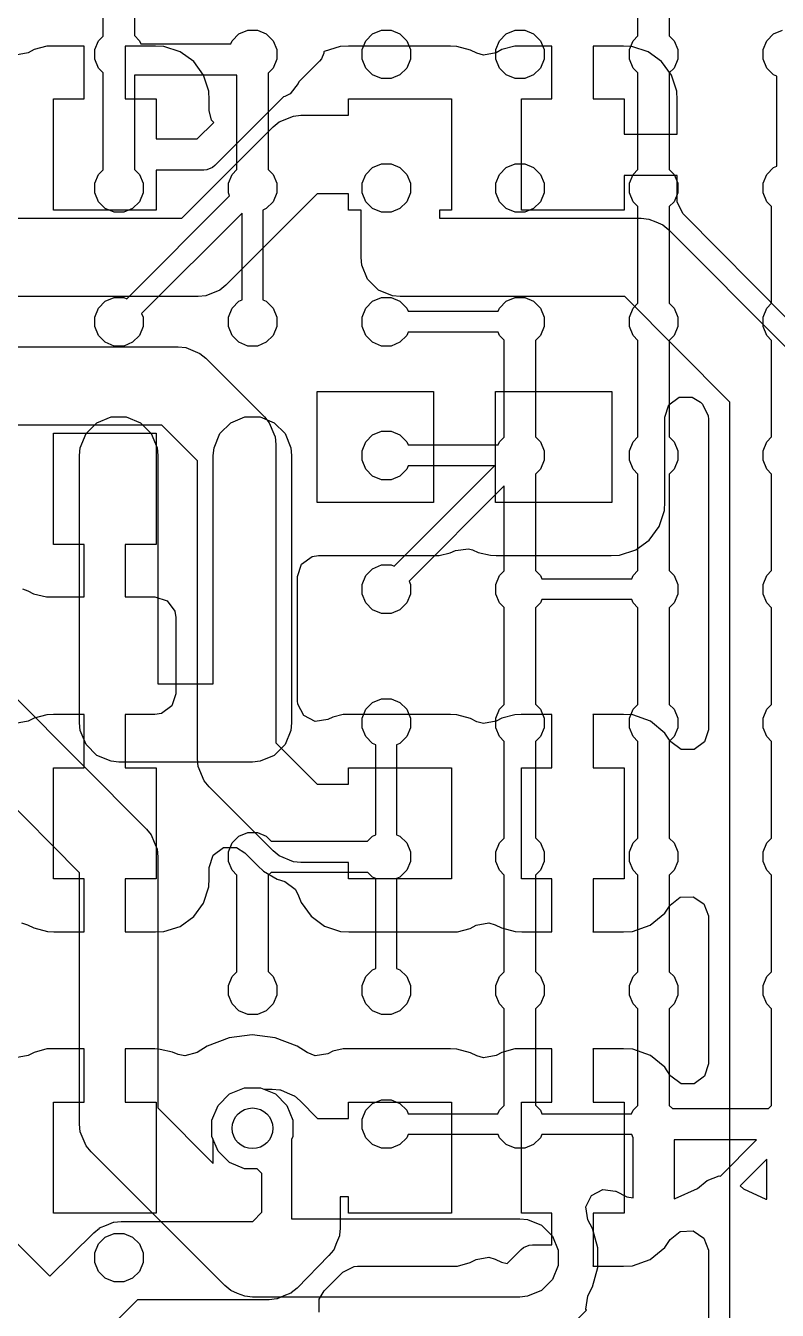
# Model space of a CAD drawing. Header units: inches. Extents: x 3.98 to 8.37, y -7.42 to -0.85.
# Drawn here: x 6.793 to 7.327, y -3.875 to -2.962 of the extents above; entities that cross this region are included whole.
import ezdxf

# ---------------------------------------------------------------- set-up
doc = ezdxf.new("R2010")
doc.units = ezdxf.units.IN
doc.header["$MEASUREMENT"] = 0
doc.layers.add('Bottom Layer', color=153, linetype='CONTINUOUS', true_color=0x4d7fc4)
doc.layers.add('Top Layer', color=13, linetype='CONTINUOUS', true_color=0xc83434)

msp = doc.modelspace()

# ---------------------------------------------------------------- linework, layer by layer
at = {"layer": 'Bottom Layer', "linetype": 'CONTINUOUS'}
for p, q in [((6.79459, -2.98139), (6.78557, -2.98306)), ((6.79875, -2.97913), (6.79459, -2.98139)), ((6.80792, -2.9767), (6.79875, -2.97913)), ((6.81251, -2.97661), (6.80792, -2.9767)), ((6.83428, -2.97661), (6.81251, -2.97661)), ((6.83428, -3.01416), (6.83428, -2.97661)), ((6.88515, -2.97661), (6.86351, -2.97661)), ((6.86351, -2.97661), (6.86351, -3.01416)), ((6.89109, -2.97684), (6.88515, -2.97661)), ((6.90265, -2.9806), (6.89109, -2.97684)), ((6.91224, -2.98757), (6.90265, -2.9806)), ((7.0046, -2.98154), (7.00294, -2.98556)), ((7.00468, -2.98071), (7.0046, -2.98154)), ((7.00494, -2.98052), (7.00468, -2.98071)), ((7.0164, -2.97679), (7.00494, -2.98052)), ((7.02233, -2.97661), (7.0164, -2.97679)), ((7.09474, -2.97661), (7.02233, -2.97661)), ((7.09929, -2.97688), (7.09474, -2.97661)), ((7.10898, -2.97945), (7.09929, -2.97688)), ((7.11349, -2.98167), (7.10898, -2.97945)), ((7.11809, -2.98306), (7.11349, -2.98167)), ((7.12712, -2.98139), (7.11809, -2.98306)), ((7.13128, -2.97913), (7.12712, -2.98139)), ((7.14044, -2.9767), (7.13128, -2.97913)), ((7.14503, -2.97661), (7.14044, -2.9767)), ((7.1668, -2.97661), (7.14503, -2.97661)), ((7.1668, -3.01416), (7.1668, -2.97661)), ((7.21767, -2.97661), (7.19604, -2.97661)), ((7.19604, -2.97661), (7.19604, -3.01416)), ((7.22361, -2.97684), (7.21767, -2.97661)), ((7.23517, -2.9806), (7.22361, -2.97684)), ((7.24477, -2.98757), (7.23517, -2.9806)), ((6.91922, -2.99716), (6.91224, -2.98757)), ((7.00155, -2.98725), (6.98687, -3.00193)), ((7.00294, -2.98556), (7.00155, -2.98725)), ((7.25174, -2.99716), (7.24477, -2.98757)), ((6.92297, -3.00873), (6.91922, -2.99716)), ((6.98641, -3.00323), (6.98083, -3.01052)), ((6.98687, -3.00193), (6.98641, -3.00323)), ((7.2555, -3.00873), (7.25174, -2.99716)), ((6.92321, -3.01467), (6.92297, -3.00873)), ((6.97697, -3.01243), (6.97609, -3.01271)), ((6.98083, -3.01052), (6.97697, -3.01243)), ((7.25573, -3.01467), (7.2555, -3.00873)), ((6.8125, -3.09309), (6.8125, -3.01416)), ((6.8125, -3.01416), (6.83428, -3.01416)), ((6.86351, -3.01416), (6.88558, -3.01416)), ((6.88558, -3.01416), (6.88558, -3.04248)), ((6.92321, -3.02242), (6.92321, -3.01467)), ((6.97609, -3.01271), (6.9273, -3.0615)), ((7.02232, -3.02578), (7.02232, -3.01416)), ((7.02232, -3.01416), (7.0954, -3.01416)), ((7.0954, -3.01416), (7.0954, -3.09309)), ((7.1451, -3.09309), (7.1451, -3.01416)), ((7.1451, -3.01416), (7.1668, -3.01416)), ((7.19604, -3.01416), (7.21818, -3.01416)), ((7.21818, -3.01416), (7.21818, -3.03922)), ((7.25573, -3.03922), (7.25573, -3.01467)), ((6.92482, -3.02916), (6.92321, -3.02242)), ((6.92647, -3.03081), (6.92482, -3.02916)), ((6.96879, -3.03393), (6.97301, -3.03047)), ((6.97301, -3.03047), (6.98305, -3.02631)), ((6.98305, -3.02631), (6.98848, -3.02578)), ((6.98848, -3.02578), (7.02232, -3.02578)), ((6.90379, -3.09893), (6.96879, -3.03393)), ((6.9148, -3.04248), (6.92647, -3.03081)), ((7.21818, -3.03922), (7.25573, -3.03922)), ((6.88558, -3.04248), (6.9148, -3.04248)), ((6.91942, -3.06477), (6.88558, -3.06477)), ((6.88558, -3.06477), (6.88558, -3.09309)), ((6.92159, -3.06455), (6.91942, -3.06477)), ((6.92561, -3.06289), (6.92159, -3.06455)), ((6.9273, -3.0615), (6.92561, -3.06289)), ((7.25573, -3.06846), (7.21818, -3.06846)), ((7.21818, -3.06846), (7.21818, -3.09309)), ((7.25573, -3.08527), (7.25573, -3.06846)), ((7.00002, -3.08147), (6.93502, -3.14647)), ((7.02232, -3.08147), (7.00002, -3.08147)), ((7.02232, -3.09309), (7.02232, -3.08147)), ((7.25591, -3.08759), (7.25573, -3.08527)), ((6.88558, -3.09309), (6.8125, -3.09309)), ((7.03116, -3.09309), (7.02232, -3.09309)), ((7.03116, -3.12678), (7.03116, -3.09309)), ((7.0954, -3.09309), (7.08685, -3.09309)), ((7.08685, -3.09309), (7.08685, -3.09893)), ((7.21818, -3.09309), (7.1451, -3.09309)), ((7.26008, -3.09577), (7.25591, -3.08759)), ((6.75418, -3.09893), (6.90379, -3.09893)), ((7.08685, -3.09893), (7.23017, -3.09893)), ((7.23017, -3.09893), (7.2356, -3.09947)), ((7.2356, -3.09947), (7.23563, -3.09948)), ((7.23563, -3.09948), (7.23565, -3.09948)), ((7.23565, -3.09948), (7.24064, -3.10156)), ((7.24064, -3.10156), (7.24564, -3.10363)), ((7.24564, -3.10363), (7.24566, -3.10365)), ((7.24566, -3.10365), (7.24568, -3.10366)), ((7.24568, -3.10366), (7.2499, -3.10713)), ((7.26079, -3.09648), (7.26008, -3.09577)), ((7.33457, -3.17099), (7.26079, -3.09648)), ((7.2499, -3.10713), (7.33272, -3.19029)), ((7.0317, -3.13221), (7.03116, -3.12678)), ((7.03586, -3.14225), (7.0317, -3.13221)), ((6.93502, -3.14647), (6.9308, -3.14993)), ((7.04354, -3.14993), (7.03586, -3.14225)), ((6.91533, -3.15462), (6.72634, -3.15462)), ((6.92076, -3.15409), (6.91533, -3.15462)), ((6.9308, -3.14993), (6.92076, -3.15409)), ((7.05358, -3.15409), (7.04354, -3.14993)), ((7.05901, -3.15462), (7.05358, -3.15409)), ((7.2186, -3.15462), (7.05901, -3.15462)), ((7.29331, -3.22963), (7.2186, -3.15462)), ((6.73788, -3.19029), (6.90122, -3.19029)), ((6.90122, -3.19029), (6.90665, -3.19082)), ((6.90665, -3.19082), (6.91669, -3.19498)), ((6.91669, -3.19498), (6.92091, -3.19844)), ((6.92091, -3.19844), (6.9625, -3.24003)), ((7.00007, -3.30101), (7.00007, -3.22208)), ((7.00007, -3.22208), (7.08272, -3.22208)), ((7.08272, -3.22208), (7.08272, -3.30101)), ((7.12665, -3.30101), (7.12665, -3.22208)), ((7.12665, -3.22208), (7.2093, -3.22208)), ((7.2093, -3.22208), (7.2093, -3.30101)), ((7.24696, -3.2402), (7.2498, -3.23147)), ((7.2498, -3.23147), (7.25722, -3.22608)), ((7.25722, -3.22608), (7.2664, -3.22608)), ((7.2664, -3.22608), (7.27231, -3.2297)), ((7.27231, -3.2297), (7.27377, -3.23116)), ((7.27377, -3.23116), (7.27794, -3.23934)), ((7.29331, -3.29121), (7.29331, -3.22963)), ((6.9625, -3.24003), (6.96596, -3.24425)), ((7.24696, -3.30057), (7.24696, -3.2402)), ((7.27794, -3.23934), (7.27812, -3.24166)), ((6.88969, -3.24598), (6.75418, -3.24598)), ((6.91496, -3.27125), (6.88969, -3.24598)), ((6.96596, -3.24425), (6.96923, -3.25214)), ((7.27812, -3.24166), (7.27812, -3.46237)), ((6.8125, -3.33068), (6.8125, -3.25175)), ((6.8125, -3.25175), (6.88558, -3.25175)), ((6.88558, -3.25175), (6.88558, -3.33068)), ((6.96923, -3.25214), (6.97012, -3.25428)), ((6.97012, -3.25428), (6.97065, -3.25971)), ((6.97065, -3.25971), (6.97065, -3.47167)), ((6.91496, -3.4832), (6.91496, -3.27125)), ((7.29331, -4.00406), (7.29331, -3.29121)), ((7.08272, -3.30101), (7.00007, -3.30101)), ((7.2093, -3.30101), (7.12665, -3.30101)), ((7.24673, -3.30651), (7.24696, -3.30057)), ((7.24297, -3.31807), (7.24673, -3.30651)), ((7.236, -3.32767), (7.24297, -3.31807)), ((6.83428, -3.33068), (6.8125, -3.33068)), ((6.83428, -3.36786), (6.83428, -3.33068)), ((6.88558, -3.33068), (6.86351, -3.33068)), ((6.86351, -3.33068), (6.86351, -3.36786)), ((7.2264, -3.33464), (7.236, -3.32767)), ((6.98889, -3.34475), (6.99632, -3.33936)), ((6.99632, -3.33936), (7.00091, -3.33863)), ((7.00091, -3.33863), (7.08264, -3.33863)), ((7.08264, -3.33863), (7.08663, -3.33857)), ((7.08663, -3.33857), (7.09461, -3.3367)), ((7.09461, -3.3367), (7.09833, -3.33494)), ((7.09833, -3.33494), (7.10744, -3.33377)), ((7.10744, -3.33377), (7.1104, -3.33466)), ((7.1104, -3.33466), (7.11449, -3.33636)), ((7.11449, -3.33636), (7.12313, -3.33838)), ((7.12313, -3.33838), (7.12708, -3.33863)), ((7.12708, -3.33863), (7.2089, -3.33863)), ((7.2089, -3.33863), (7.21484, -3.3384)), ((7.21484, -3.3384), (7.2264, -3.33464)), ((6.98606, -3.35348), (6.98889, -3.34475)), ((6.98606, -3.44191), (6.98606, -3.35348)), ((6.79059, -3.36234), (6.79432, -3.36367)), ((6.79432, -3.36367), (6.79844, -3.3658)), ((6.79844, -3.3658), (6.8075, -3.36792)), ((6.8075, -3.36792), (6.81218, -3.36786)), ((6.81218, -3.36786), (6.81235, -3.36786)), ((6.81235, -3.36786), (6.83428, -3.36786)), ((6.86351, -3.36786), (6.88471, -3.36786)), ((6.88471, -3.36786), (6.89343, -3.3707)), ((6.89343, -3.3707), (6.89883, -3.37812)), ((6.89883, -3.37812), (6.89956, -3.38271)), ((6.89956, -3.38271), (6.89956, -3.43679)), ((6.89956, -3.43679), (6.89672, -3.44552)), ((6.89672, -3.44552), (6.88929, -3.45092)), ((6.98624, -3.44423), (6.98606, -3.44191)), ((6.99041, -3.45241), (6.98624, -3.44423)), ((6.79459, -3.45642), (6.78557, -3.45809)), ((6.79875, -3.45416), (6.79459, -3.45642)), ((6.80792, -3.45174), (6.79875, -3.45416)), ((6.81251, -3.45164), (6.80792, -3.45174)), ((6.83433, -3.45164), (6.81251, -3.45164)), ((6.83428, -3.45214), (6.83433, -3.45164)), ((6.83428, -3.48941), (6.83428, -3.45214)), ((6.88471, -3.45164), (6.86346, -3.45164)), ((6.86346, -3.45164), (6.86351, -3.45214)), ((6.86351, -3.45214), (6.86351, -3.48941)), ((6.88929, -3.45092), (6.88471, -3.45164)), ((6.99859, -3.45658), (6.99041, -3.45241)), ((7.00765, -3.45514), (6.99859, -3.45658)), ((7.01102, -3.45343), (7.00765, -3.45514)), ((7.01836, -3.45165), (7.01102, -3.45343)), ((7.02214, -3.45164), (7.01836, -3.45165)), ((7.09474, -3.45164), (7.02214, -3.45164)), ((7.09929, -3.45191), (7.09474, -3.45164)), ((7.10898, -3.45449), (7.09929, -3.45191)), ((7.11349, -3.4567), (7.10898, -3.45449)), ((7.11809, -3.45809), (7.11349, -3.4567)), ((7.12712, -3.45642), (7.11809, -3.45809)), ((7.13128, -3.45416), (7.12712, -3.45642)), ((7.14044, -3.45174), (7.13128, -3.45416)), ((7.14503, -3.45164), (7.14044, -3.45174)), ((7.16685, -3.45164), (7.14503, -3.45164)), ((7.1668, -3.45214), (7.16685, -3.45164)), ((7.1668, -3.48941), (7.1668, -3.45214)), ((7.21769, -3.45164), (7.19599, -3.45164)), ((7.19599, -3.45164), (7.19604, -3.45214)), ((7.19604, -3.45214), (7.19604, -3.48941)), ((7.22426, -3.45188), (7.21769, -3.45164)), ((7.23682, -3.45632), (7.22426, -3.45188)), ((7.2471, -3.46477), (7.23682, -3.45632)), ((7.25084, -3.47049), (7.2471, -3.46477)), ((7.27812, -3.46237), (7.27529, -3.4711)), ((6.97065, -3.47167), (7.00002, -3.50103)), ((7.25126, -3.4711), (7.25084, -3.47049)), ((7.25868, -3.4765), (7.25126, -3.4711)), ((7.26786, -3.4765), (7.25868, -3.4765)), ((7.27529, -3.4711), (7.26786, -3.4765)), ((6.9155, -3.48863), (6.91496, -3.4832)), ((6.8125, -3.56834), (6.8125, -3.48941)), ((6.8125, -3.48941), (6.83428, -3.48941)), ((6.86351, -3.48941), (6.88558, -3.48941)), ((6.88558, -3.48941), (6.88558, -3.56834)), ((6.91965, -3.49867), (6.9155, -3.48863)), ((7.02232, -3.50103), (7.02232, -3.48941)), ((7.02232, -3.48941), (7.0954, -3.48941)), ((7.0954, -3.48941), (7.0954, -3.56834)), ((7.1451, -3.56834), (7.1451, -3.48941)), ((7.1451, -3.48941), (7.1668, -3.48941)), ((7.19604, -3.48941), (7.21818, -3.48941)), ((7.21818, -3.48941), (7.21818, -3.56834)), ((6.92312, -3.50289), (6.91965, -3.49867)), ((6.96879, -3.54857), (6.92312, -3.50289)), ((7.00002, -3.50103), (7.02232, -3.50103)), ((6.92604, -3.55157), (6.93347, -3.54618)), ((6.93347, -3.54618), (6.94264, -3.54618)), ((6.94264, -3.54618), (6.94856, -3.5498)), ((6.94856, -3.5498), (6.95791, -3.55915)), ((6.97301, -3.55203), (6.96879, -3.54857)), ((6.92321, -3.5603), (6.92604, -3.55157)), ((6.95791, -3.55915), (6.96184, -3.56286)), ((6.98305, -3.55619), (6.97301, -3.55203)), ((6.98848, -3.55672), (6.98305, -3.55619)), ((7.02232, -3.55672), (6.98848, -3.55672)), ((7.02232, -3.56834), (7.02232, -3.55672)), ((6.83428, -3.56834), (6.8125, -3.56834)), ((6.83428, -3.60561), (6.83428, -3.56834)), ((6.88558, -3.56834), (6.86351, -3.56834)), ((6.86351, -3.56834), (6.86351, -3.60561)), ((6.92297, -3.57399), (6.92321, -3.56805)), ((6.92321, -3.56805), (6.92321, -3.5603)), ((6.96184, -3.56286), (6.97153, -3.56856)), ((6.97153, -3.56856), (6.9769, -3.57027)), ((7.0954, -3.56834), (7.02232, -3.56834)), ((7.1668, -3.56834), (7.1451, -3.56834)), ((7.1668, -3.60561), (7.1668, -3.56834)), ((7.21818, -3.56834), (7.19604, -3.56834)), ((7.19604, -3.56834), (7.19604, -3.60561)), ((6.91922, -3.58555), (6.92297, -3.57399)), ((6.9769, -3.57027), (6.98436, -3.57561)), ((6.98436, -3.57561), (6.98633, -3.57925)), ((6.91224, -3.59515), (6.91922, -3.58555)), ((6.98633, -3.57925), (6.98849, -3.58508)), ((6.98849, -3.58508), (6.99562, -3.59492)), ((7.24712, -3.59288), (7.25089, -3.58718)), ((7.25089, -3.58718), (7.25808, -3.58147)), ((7.25808, -3.58147), (7.26725, -3.58107)), ((7.26725, -3.58107), (7.2749, -3.58614)), ((7.2749, -3.58614), (7.27811, -3.59474)), ((6.90265, -3.60212), (6.91224, -3.59515)), ((6.99562, -3.59492), (7.00518, -3.60195)), ((7.23676, -3.60133), (7.24712, -3.59288)), ((7.27811, -3.59474), (7.27812, -3.59538)), ((7.27812, -3.59538), (7.27812, -3.69989)), ((6.78994, -3.59973), (6.79405, -3.60105)), ((6.79405, -3.60105), (6.79856, -3.60327)), ((6.79856, -3.60327), (6.80825, -3.60584)), ((6.80825, -3.60584), (6.8128, -3.60611)), ((6.83433, -3.60611), (6.83428, -3.60561)), ((6.86351, -3.60561), (6.86346, -3.60611)), ((6.88515, -3.60611), (6.89109, -3.60588)), ((6.89109, -3.60588), (6.90265, -3.60212)), ((7.00518, -3.60195), (7.01665, -3.60582)), ((7.01665, -3.60582), (7.02247, -3.60611)), ((7.09962, -3.60602), (7.10878, -3.60359)), ((7.10878, -3.60359), (7.11295, -3.60133)), ((7.11295, -3.60133), (7.12197, -3.59966)), ((7.12197, -3.59966), (7.12657, -3.60105)), ((7.12657, -3.60105), (7.13109, -3.60327)), ((7.13109, -3.60327), (7.14077, -3.60584)), ((7.14077, -3.60584), (7.14532, -3.60611)), ((7.16685, -3.60611), (7.1668, -3.60561)), ((7.19604, -3.60561), (7.19599, -3.60611)), ((7.21764, -3.60611), (7.22417, -3.60583)), ((7.22417, -3.60583), (7.23676, -3.60133)), ((6.8128, -3.60611), (6.83433, -3.60611)), ((6.86346, -3.60611), (6.88515, -3.60611)), ((7.02247, -3.60611), (7.09503, -3.60611)), ((7.09503, -3.60611), (7.09962, -3.60602)), ((7.14532, -3.60611), (7.16685, -3.60611)), ((7.19599, -3.60611), (7.21764, -3.60611)), ((6.92184, -3.68721), (6.91477, -3.69185)), ((6.93742, -3.68126), (6.92184, -3.68721)), ((6.95377, -3.67926), (6.93742, -3.68126)), ((6.97012, -3.68126), (6.95377, -3.67926)), ((6.9857, -3.68721), (6.97012, -3.68126)), ((6.99277, -3.69185), (6.9857, -3.68721)), ((6.79459, -3.69394), (6.78557, -3.69561)), ((6.79875, -3.69168), (6.79459, -3.69394)), ((6.80792, -3.68926), (6.79875, -3.69168)), ((6.81251, -3.68916), (6.80792, -3.68926)), ((6.83433, -3.68916), (6.81251, -3.68916)), ((6.83428, -3.68966), (6.83433, -3.68916)), ((6.83428, -3.727), (6.83428, -3.68966)), ((6.88467, -3.68916), (6.86346, -3.68916)), ((6.86346, -3.68916), (6.86351, -3.68966)), ((6.86351, -3.68966), (6.86351, -3.727)), ((6.88837, -3.68954), (6.88467, -3.68916)), ((6.89707, -3.69164), (6.88837, -3.68954)), ((6.90123, -3.69326), (6.89707, -3.69164)), ((6.90592, -3.69426), (6.90123, -3.69326)), ((6.91477, -3.69185), (6.90592, -3.69426)), ((6.99859, -3.69409), (6.99277, -3.69185)), ((7.00765, -3.69266), (6.99859, -3.69409)), ((7.01102, -3.69094), (7.00765, -3.69266)), ((7.01836, -3.68917), (7.01102, -3.69094)), ((7.02214, -3.68916), (7.01836, -3.68917)), ((7.09474, -3.68916), (7.02214, -3.68916)), ((7.09929, -3.68943), (7.09474, -3.68916)), ((7.10898, -3.69201), (7.09929, -3.68943)), ((7.11349, -3.69422), (7.10898, -3.69201)), ((7.11809, -3.69561), (7.11349, -3.69422)), ((7.12712, -3.69394), (7.11809, -3.69561)), ((7.13128, -3.69168), (7.12712, -3.69394)), ((7.14044, -3.68926), (7.13128, -3.69168)), ((7.14503, -3.68916), (7.14044, -3.68926)), ((7.16685, -3.68916), (7.14503, -3.68916)), ((7.1668, -3.68966), (7.16685, -3.68916)), ((7.1668, -3.727), (7.1668, -3.68966)), ((7.21769, -3.68916), (7.19599, -3.68916)), ((7.19599, -3.68916), (7.19604, -3.68966)), ((7.19604, -3.68966), (7.19604, -3.727)), ((7.22426, -3.6894), (7.21769, -3.68916)), ((7.23682, -3.69384), (7.22426, -3.6894)), ((7.2471, -3.70229), (7.23682, -3.69384)), ((7.25084, -3.70801), (7.2471, -3.70229)), ((7.27812, -3.69989), (7.27529, -3.70862)), ((7.25126, -3.70862), (7.25084, -3.70801)), ((7.25868, -3.71401), (7.25126, -3.70862)), ((7.26786, -3.71401), (7.25868, -3.71401)), ((7.27529, -3.70862), (7.26786, -3.71401)), ((6.92959, -3.72934), (6.93769, -3.72124)), ((6.93769, -3.72124), (6.94826, -3.71686)), ((6.94826, -3.71686), (6.95971, -3.71686)), ((6.95971, -3.71686), (6.96197, -3.7178)), ((6.96197, -3.7178), (6.96809, -3.7178)), ((6.96809, -3.7178), (6.97353, -3.71833)), ((6.97353, -3.71833), (6.97366, -3.71839)), ((6.97366, -3.71839), (6.97382, -3.71839)), ((6.97382, -3.71839), (6.97868, -3.72047)), ((6.97868, -3.72047), (6.98356, -3.72249)), ((6.98356, -3.72249), (6.98367, -3.72259)), ((6.98367, -3.72259), (6.98381, -3.72265)), ((6.98381, -3.72265), (6.98799, -3.72616)), ((6.8125, -3.80593), (6.8125, -3.727)), ((6.8125, -3.727), (6.83428, -3.727)), ((6.86351, -3.727), (6.88558, -3.727)), ((6.88558, -3.727), (6.88558, -3.80593)), ((6.92521, -3.73992), (6.92959, -3.72934)), ((6.98799, -3.72616), (7.00019, -3.73862)), ((7.02232, -3.73862), (7.02232, -3.727)), ((7.02232, -3.727), (7.0954, -3.727)), ((7.0954, -3.727), (7.0954, -3.80593)), ((7.1451, -3.80593), (7.1451, -3.727)), ((7.1451, -3.727), (7.1668, -3.727)), ((7.19604, -3.727), (7.21818, -3.727)), ((7.21818, -3.727), (7.21818, -3.80593)), ((6.92521, -3.75136), (6.92521, -3.73992)), ((7.00019, -3.73862), (7.02232, -3.73862)), ((6.92959, -3.76194), (6.92521, -3.75136)), ((6.93769, -3.77004), (6.92959, -3.76194)), ((6.94826, -3.77442), (6.93769, -3.77004)), ((6.9573, -3.77442), (6.94826, -3.77442)), ((6.96064, -3.77783), (6.9573, -3.77442)), ((6.96064, -3.8052), (6.96064, -3.77783)), ((7.02232, -3.79431), (7.01633, -3.79431)), ((7.01633, -3.79431), (7.01633, -3.8166)), ((7.02232, -3.80593), (7.02232, -3.79431)), ((6.88558, -3.80593), (6.8125, -3.80593)), ((6.95416, -3.81178), (6.96064, -3.8052)), ((7.0954, -3.80593), (7.02232, -3.80593)), ((7.1668, -3.80593), (7.1451, -3.80593)), ((7.1668, -3.82848), (7.1668, -3.80593)), ((7.21818, -3.80593), (7.19604, -3.80593)), ((7.19604, -3.80593), (7.19604, -3.84313)), ((6.84537, -3.81641), (6.85033, -3.81437)), ((6.85033, -3.81437), (6.8553, -3.81231)), ((6.8553, -3.81231), (6.85538, -3.81231)), ((6.85538, -3.81231), (6.85542, -3.81229)), ((6.85542, -3.81229), (6.85553, -3.81229)), ((6.85553, -3.81229), (6.86073, -3.81178)), ((6.86073, -3.81178), (6.95416, -3.81178)), ((6.77913, -3.81993), (6.80995, -3.85076)), ((6.80995, -3.85076), (6.84113, -3.81985)), ((6.84113, -3.81985), (6.84519, -3.81655)), ((6.84519, -3.81655), (6.84527, -3.81647)), ((6.84527, -3.81647), (6.8453, -3.81646)), ((6.8453, -3.81646), (6.84537, -3.81641)), ((7.01579, -3.82204), (7.01376, -3.82695)), ((7.01581, -3.82188), (7.01579, -3.82204)), ((7.01583, -3.82182), (7.01581, -3.82188)), ((7.01633, -3.8166), (7.01583, -3.82162)), ((7.01583, -3.82162), (7.01583, -3.82182)), ((7.24712, -3.8304), (7.25089, -3.8247)), ((7.25089, -3.8247), (7.25808, -3.81899)), ((7.25808, -3.81899), (7.26725, -3.81859)), ((7.26725, -3.81859), (7.2749, -3.82366)), ((7.2749, -3.82366), (7.27811, -3.83226)), ((7.0115, -3.83221), (7.00833, -3.83613)), ((7.01163, -3.83207), (7.0115, -3.83221)), ((7.01166, -3.832), (7.01163, -3.83207)), ((7.01176, -3.83189), (7.01166, -3.832)), ((7.01376, -3.82695), (7.01176, -3.83189)), ((7.13497, -3.84182), (7.14504, -3.83174)), ((7.14504, -3.83174), (7.14673, -3.83036)), ((7.14673, -3.83036), (7.15074, -3.82869)), ((7.15074, -3.82869), (7.15292, -3.82848)), ((7.15292, -3.82848), (7.1668, -3.82848)), ((7.23676, -3.83885), (7.24712, -3.8304)), ((7.27811, -3.83226), (7.27812, -3.8329)), ((7.27812, -3.8329), (7.27812, -4.00363)), ((7.00833, -3.83613), (6.98567, -3.85915)), ((7.09962, -3.84353), (7.10878, -3.84111)), ((7.10878, -3.84111), (7.11295, -3.83885)), ((7.11295, -3.83885), (7.12197, -3.83718)), ((7.12197, -3.83718), (7.12657, -3.83857)), ((7.12657, -3.83857), (7.13109, -3.84078)), ((7.13109, -3.84078), (7.13497, -3.84182)), ((7.19604, -3.84313), (7.19599, -3.84363)), ((7.22417, -3.84335), (7.23676, -3.83885)), ((7.00502, -3.86113), (7.01818, -3.84798)), ((7.01818, -3.84798), (7.02636, -3.84381)), ((7.02636, -3.84381), (7.02868, -3.84363)), ((7.02868, -3.84363), (7.09503, -3.84363)), ((7.09503, -3.84363), (7.09962, -3.84353)), ((7.19599, -3.84363), (7.21764, -3.84363)), ((7.21764, -3.84363), (7.22417, -3.84335)), ((6.98567, -3.85915), (6.98148, -3.86265)), ((7.0014, -3.86705), (7.00502, -3.86113)), ((6.8722, -3.86747), (6.83771, -3.90165)), ((6.96583, -3.86747), (6.8722, -3.86747)), ((6.97126, -3.86693), (6.96583, -3.86747)), ((6.97136, -3.86689), (6.97126, -3.86693)), ((6.97148, -3.86689), (6.97136, -3.86689)), ((6.97638, -3.86481), (6.97148, -3.86689)), ((6.9813, -3.86278), (6.97638, -3.86481)), ((6.98138, -3.8627), (6.9813, -3.86278)), ((6.98148, -3.86265), (6.98138, -3.8627)), ((7.0014, -3.87622), (7.0014, -3.86705))]:
    msp.add_line(p, q, dxfattribs=at)
at = {"layer": 'Bottom Layer'}
msp.add_circle((6.95399, -3.74564), 0.01447, dxfattribs=at)
at = {"layer": 'Top Layer', "linetype": 'CONTINUOUS'}
for p, q in [((6.84776, -2.96948), (6.84776, -2.90054)), ((6.87005, -2.90084), (6.87005, -2.96918)), ((7.22794, -2.96933), (7.22794, -2.90069)), ((7.25023, -2.90069), (7.25023, -2.96933)), ((6.94432, -2.96793), (6.95064, -2.96531)), ((6.95064, -2.96531), (6.95748, -2.96531)), ((6.95748, -2.96531), (6.96381, -2.96793)), ((7.03932, -2.96793), (7.04565, -2.96531)), ((7.04565, -2.96531), (7.05249, -2.96531)), ((7.05249, -2.96531), (7.05881, -2.96793)), ((7.13433, -2.96793), (7.14065, -2.96531)), ((7.14065, -2.96531), (7.1475, -2.96531)), ((7.1475, -2.96531), (7.15382, -2.96793)), ((7.32435, -2.96793), (7.33067, -2.96531)), ((6.84185, -2.97909), (6.84447, -2.97277)), ((6.84447, -2.97277), (6.84776, -2.96948)), ((6.87005, -2.96918), (6.87364, -2.97277)), ((6.87364, -2.97277), (6.87454, -2.97495)), ((6.87454, -2.97495), (6.93857, -2.97495)), ((6.93857, -2.97495), (6.93948, -2.97277)), ((6.93948, -2.97277), (6.94432, -2.96793)), ((6.96381, -2.96793), (6.96864, -2.97277)), ((6.96864, -2.97277), (6.97126, -2.97909)), ((7.03187, -2.97909), (7.03448, -2.97277)), ((7.03448, -2.97277), (7.03932, -2.96793)), ((7.05881, -2.96793), (7.06365, -2.97277)), ((7.06365, -2.97277), (7.06627, -2.97909)), ((7.12687, -2.97909), (7.12949, -2.97277)), ((7.12949, -2.97277), (7.13433, -2.96793)), ((7.15382, -2.96793), (7.15866, -2.97277)), ((7.15866, -2.97277), (7.16128, -2.97909)), ((7.22188, -2.97909), (7.2245, -2.97277)), ((7.2245, -2.97277), (7.22794, -2.96933)), ((7.25023, -2.96933), (7.25367, -2.97277)), ((7.25367, -2.97277), (7.25629, -2.97909)), ((7.31689, -2.97909), (7.31951, -2.97277)), ((7.31951, -2.97277), (7.32435, -2.96793)), ((6.84185, -2.98593), (6.84185, -2.97909)), ((6.97126, -2.97909), (6.97126, -2.98593)), ((7.03187, -2.98593), (7.03187, -2.97909)), ((7.06627, -2.97909), (7.06627, -2.98593)), ((7.12687, -2.98593), (7.12687, -2.97909)), ((7.16128, -2.97909), (7.16128, -2.98593)), ((7.22188, -2.98593), (7.22188, -2.97909)), ((7.25629, -2.97909), (7.25629, -2.98593)), ((7.31689, -2.98593), (7.31689, -2.97909)), ((6.84447, -2.99226), (6.84185, -2.98593)), ((6.84776, -2.99555), (6.84447, -2.99226)), ((6.96864, -2.99226), (6.96513, -2.99577)), ((6.97126, -2.98593), (6.96864, -2.99226)), ((7.03448, -2.99226), (7.03187, -2.98593)), ((7.03932, -2.9971), (7.03448, -2.99226)), ((7.06365, -2.99226), (7.05881, -2.9971)), ((7.06627, -2.98593), (7.06365, -2.99226)), ((7.12949, -2.99226), (7.12687, -2.98593)), ((7.13433, -2.9971), (7.12949, -2.99226)), ((7.15866, -2.99226), (7.15382, -2.9971)), ((7.16128, -2.98593), (7.15866, -2.99226)), ((7.2245, -2.99226), (7.22188, -2.98593)), ((7.22794, -2.9957), (7.2245, -2.99226)), ((7.25367, -2.99226), (7.25023, -2.9957)), ((7.25629, -2.98593), (7.25367, -2.99226)), ((7.31951, -2.99226), (7.31689, -2.98593)), ((7.32435, -2.9971), (7.31951, -2.99226)), ((6.84776, -3.06448), (6.84776, -2.99555)), ((6.94284, -2.99724), (6.87005, -2.99724)), ((6.87005, -2.99724), (6.87005, -3.06419)), ((6.94284, -3.06441), (6.94284, -2.99724)), ((6.96513, -2.99577), (6.96513, -3.06426)), ((7.04565, -2.99972), (7.03932, -2.9971)), ((7.05249, -2.99972), (7.04565, -2.99972)), ((7.05881, -2.9971), (7.05249, -2.99972)), ((7.14065, -2.99972), (7.13433, -2.9971)), ((7.1475, -2.99972), (7.14065, -2.99972)), ((7.15382, -2.9971), (7.1475, -2.99972)), ((7.22794, -3.06434), (7.22794, -2.9957)), ((7.25023, -2.9957), (7.25023, -3.06434)), ((7.32667, -2.99806), (7.32435, -2.9971)), ((7.32667, -3.06197), (7.32667, -2.99806)), ((6.84447, -3.06778), (6.84776, -3.06448)), ((6.87005, -3.06419), (6.87364, -3.06778)), ((6.93948, -3.06778), (6.94284, -3.06441)), ((6.96513, -3.06426), (6.96864, -3.06778)), ((7.03448, -3.06778), (7.03932, -3.06294)), ((7.03932, -3.06294), (7.04565, -3.06032)), ((7.04565, -3.06032), (7.05249, -3.06032)), ((7.05249, -3.06032), (7.05881, -3.06294)), ((7.05881, -3.06294), (7.06365, -3.06778)), ((7.12949, -3.06778), (7.13433, -3.06294)), ((7.13433, -3.06294), (7.14065, -3.06032)), ((7.14065, -3.06032), (7.1475, -3.06032)), ((7.1475, -3.06032), (7.15382, -3.06294)), ((7.15382, -3.06294), (7.15866, -3.06778)), ((7.2245, -3.06778), (7.22794, -3.06434)), ((7.25023, -3.06434), (7.25367, -3.06778)), ((7.31951, -3.06778), (7.32435, -3.06294)), ((7.32435, -3.06294), (7.32667, -3.06197)), ((6.84185, -3.0741), (6.84447, -3.06778)), ((6.84185, -3.08094), (6.84185, -3.0741)), ((6.87364, -3.06778), (6.87626, -3.0741)), ((6.87626, -3.0741), (6.87626, -3.08094)), ((6.93686, -3.0741), (6.93948, -3.06778)), ((6.93686, -3.08094), (6.93686, -3.0741)), ((6.96864, -3.06778), (6.97126, -3.0741)), ((6.97126, -3.0741), (6.97126, -3.08094)), ((7.03187, -3.0741), (7.03448, -3.06778)), ((7.03187, -3.08094), (7.03187, -3.0741)), ((7.06365, -3.06778), (7.06627, -3.0741)), ((7.06627, -3.0741), (7.06627, -3.08094)), ((7.12687, -3.0741), (7.12949, -3.06778)), ((7.12687, -3.08094), (7.12687, -3.0741)), ((7.15866, -3.06778), (7.16128, -3.0741)), ((7.16128, -3.0741), (7.16128, -3.08094)), ((7.22188, -3.0741), (7.2245, -3.06778)), ((7.22188, -3.08094), (7.22188, -3.0741)), ((7.25367, -3.06778), (7.25629, -3.0741)), ((7.25629, -3.0741), (7.25629, -3.08094)), ((7.31689, -3.0741), (7.31951, -3.06778)), ((7.31689, -3.08094), (7.31689, -3.0741)), ((6.84447, -3.08726), (6.84185, -3.08094)), ((6.86465, -3.15622), (6.93776, -3.08311)), ((6.87626, -3.08094), (6.87364, -3.08726)), ((6.93776, -3.08311), (6.93686, -3.08094)), ((6.97126, -3.08094), (6.96864, -3.08726)), ((7.03448, -3.08726), (7.03187, -3.08094)), ((7.06627, -3.08094), (7.06365, -3.08726)), ((7.12949, -3.08726), (7.12687, -3.08094)), ((7.16128, -3.08094), (7.15866, -3.08726)), ((7.2245, -3.08726), (7.22188, -3.08094)), ((7.25629, -3.08094), (7.25367, -3.08726)), ((7.31951, -3.08726), (7.31689, -3.08094)), ((6.84931, -3.0921), (6.84447, -3.08726)), ((6.85563, -3.09472), (6.84931, -3.0921)), ((6.8688, -3.0921), (6.86248, -3.09472)), ((6.87364, -3.08726), (6.8688, -3.0921)), ((6.96381, -3.0921), (6.96141, -3.0931)), ((6.96141, -3.0931), (6.96141, -3.15695)), ((6.96864, -3.08726), (6.96381, -3.0921)), ((7.03932, -3.0921), (7.03448, -3.08726)), ((7.04565, -3.09472), (7.03932, -3.0921)), ((7.05881, -3.0921), (7.05249, -3.09472)), ((7.06365, -3.08726), (7.05881, -3.0921)), ((7.13433, -3.0921), (7.12949, -3.08726)), ((7.14065, -3.09472), (7.13433, -3.0921)), ((7.15382, -3.0921), (7.1475, -3.09472)), ((7.15866, -3.08726), (7.15382, -3.0921)), ((7.22794, -3.0907), (7.2245, -3.08726)), ((7.22794, -3.15934), (7.22794, -3.0907)), ((7.25367, -3.08726), (7.25023, -3.0907)), ((7.25023, -3.0907), (7.25023, -3.15934)), ((7.32294, -3.0907), (7.31951, -3.08726)), ((7.32294, -3.15934), (7.32294, -3.0907)), ((6.86248, -3.09472), (6.85563, -3.09472)), ((6.94657, -3.09528), (6.87523, -3.16662)), ((6.94657, -3.15701), (6.94657, -3.09528)), ((7.05249, -3.09472), (7.04565, -3.09472)), ((7.1475, -3.09472), (7.14065, -3.09472)), ((6.84447, -3.16278), (6.84931, -3.15794)), ((6.84931, -3.15794), (6.85563, -3.15532)), ((6.85563, -3.15532), (6.86248, -3.15532)), ((6.86248, -3.15532), (6.86465, -3.15622)), ((6.93948, -3.16278), (6.94432, -3.15794)), ((6.94432, -3.15794), (6.94657, -3.15701)), ((6.96141, -3.15695), (6.96381, -3.15794)), ((6.96381, -3.15794), (6.96864, -3.16278)), ((7.03448, -3.16278), (7.03932, -3.15794)), ((7.03932, -3.15794), (7.04565, -3.15532)), ((7.04565, -3.15532), (7.05249, -3.15532)), ((7.05249, -3.15532), (7.05881, -3.15794)), ((7.05881, -3.15794), (7.06365, -3.16278)), ((7.12949, -3.16278), (7.13433, -3.15794)), ((7.13433, -3.15794), (7.14065, -3.15532)), ((7.14065, -3.15532), (7.1475, -3.15532)), ((7.1475, -3.15532), (7.15382, -3.15794)), ((7.15382, -3.15794), (7.15866, -3.16278)), ((6.84185, -3.16911), (6.84447, -3.16278)), ((6.87523, -3.16662), (6.87626, -3.16911)), ((6.93686, -3.16911), (6.93948, -3.16278)), ((6.96864, -3.16278), (6.97126, -3.16911)), ((7.03187, -3.16911), (7.03448, -3.16278)), ((7.06365, -3.16278), (7.06459, -3.16504)), ((7.06459, -3.16504), (7.12856, -3.16504)), ((7.12856, -3.16504), (7.12949, -3.16278)), ((7.15866, -3.16278), (7.16128, -3.16911)), ((7.22188, -3.16911), (7.2245, -3.16278)), ((7.2245, -3.16278), (7.22794, -3.15934)), ((7.25023, -3.15934), (7.25367, -3.16278)), ((7.25367, -3.16278), (7.25629, -3.16911)), ((7.31689, -3.16911), (7.31951, -3.16278)), ((7.31951, -3.16278), (7.32294, -3.15934)), ((6.84185, -3.17595), (6.84185, -3.16911)), ((6.84447, -3.18227), (6.84185, -3.17595)), ((6.87626, -3.17595), (6.87364, -3.18227)), ((6.87626, -3.16911), (6.87626, -3.17595)), ((6.93686, -3.17595), (6.93686, -3.16911)), ((6.93948, -3.18227), (6.93686, -3.17595)), ((6.97126, -3.17595), (6.96864, -3.18227)), ((6.97126, -3.16911), (6.97126, -3.17595)), ((7.03187, -3.17595), (7.03187, -3.16911)), ((7.03448, -3.18227), (7.03187, -3.17595)), ((7.16128, -3.17595), (7.15866, -3.18227)), ((7.16128, -3.16911), (7.16128, -3.17595)), ((7.22188, -3.17595), (7.22188, -3.16911)), ((7.2245, -3.18227), (7.22188, -3.17595)), ((7.25629, -3.17595), (7.25367, -3.18227)), ((7.25629, -3.16911), (7.25629, -3.17595)), ((7.31689, -3.17595), (7.31689, -3.16911)), ((7.31951, -3.18227), (7.31689, -3.17595)), ((6.84931, -3.18711), (6.84447, -3.18227)), ((6.87364, -3.18227), (6.8688, -3.18711)), ((6.94432, -3.18711), (6.93948, -3.18227)), ((6.96864, -3.18227), (6.96381, -3.18711)), ((7.03932, -3.18711), (7.03448, -3.18227)), ((7.06365, -3.18227), (7.05881, -3.18711)), ((7.06465, -3.17987), (7.06365, -3.18227)), ((7.1285, -3.17987), (7.06465, -3.17987)), ((7.12949, -3.18227), (7.1285, -3.17987)), ((7.13286, -3.18564), (7.12949, -3.18227)), ((7.13286, -3.25442), (7.13286, -3.18564)), ((7.15866, -3.18227), (7.15515, -3.18578)), ((7.15515, -3.18578), (7.15515, -3.25428)), ((7.22794, -3.18571), (7.2245, -3.18227)), ((7.22794, -3.25435), (7.22794, -3.18571)), ((7.25367, -3.18227), (7.25023, -3.18571)), ((7.25023, -3.18571), (7.25023, -3.25435)), ((7.32294, -3.18571), (7.31951, -3.18227)), ((7.32294, -3.25435), (7.32294, -3.18571)), ((6.85563, -3.18973), (6.84931, -3.18711)), ((6.86248, -3.18973), (6.85563, -3.18973)), ((6.8688, -3.18711), (6.86248, -3.18973)), ((6.95064, -3.18973), (6.94432, -3.18711)), ((6.95748, -3.18973), (6.95064, -3.18973)), ((6.96381, -3.18711), (6.95748, -3.18973)), ((7.04565, -3.18973), (7.03932, -3.18711)), ((7.05249, -3.18973), (7.04565, -3.18973)), ((7.05881, -3.18711), (7.05249, -3.18973)), ((6.84344, -3.24431), (6.85348, -3.24015)), ((6.85348, -3.24015), (6.86434, -3.24015)), ((6.86434, -3.24015), (6.87438, -3.24431)), ((6.93852, -3.24431), (6.94856, -3.24015)), ((6.94856, -3.24015), (6.95942, -3.24015)), ((6.95942, -3.24015), (6.96946, -3.24431)), ((6.83576, -3.25199), (6.84344, -3.24431)), ((6.87438, -3.24431), (6.88206, -3.25199)), ((6.93084, -3.25199), (6.93852, -3.24431)), ((6.96946, -3.24431), (6.97714, -3.25199)), ((6.8316, -3.26203), (6.83576, -3.25199)), ((6.88206, -3.25199), (6.88622, -3.26203)), ((6.92668, -3.26203), (6.93084, -3.25199)), ((6.97714, -3.25199), (6.9813, -3.26203)), ((7.03187, -3.26411), (7.03448, -3.25779)), ((7.03448, -3.25779), (7.03932, -3.25295)), ((7.03932, -3.25295), (7.04565, -3.25033)), ((7.04565, -3.25033), (7.05249, -3.25033)), ((7.05249, -3.25033), (7.05881, -3.25295)), ((7.05881, -3.25295), (7.06365, -3.25779)), ((7.06365, -3.25779), (7.06459, -3.26004)), ((7.12856, -3.26004), (7.12949, -3.25779)), ((7.12949, -3.25779), (7.13286, -3.25442)), ((7.15515, -3.25428), (7.15866, -3.25779)), ((7.15866, -3.25779), (7.16128, -3.26411)), ((7.22188, -3.26411), (7.2245, -3.25779)), ((7.2245, -3.25779), (7.22794, -3.25435)), ((7.25023, -3.25435), (7.25367, -3.25779)), ((7.25367, -3.25779), (7.25629, -3.26411)), ((7.31689, -3.26411), (7.31951, -3.25779)), ((7.31951, -3.25779), (7.32294, -3.25435)), ((6.83106, -3.26746), (6.8316, -3.26203)), ((6.83106, -3.36254), (6.83106, -3.26746)), ((6.88622, -3.26203), (6.88675, -3.26746)), ((6.88675, -3.26746), (6.88675, -3.36254)), ((6.92614, -3.26746), (6.92668, -3.26203)), ((6.92614, -3.36254), (6.92614, -3.26746)), ((6.9813, -3.26203), (6.98183, -3.26746)), ((6.98183, -3.26746), (6.98183, -3.36254)), ((7.03187, -3.27096), (7.03187, -3.26411)), ((7.06459, -3.26004), (7.12856, -3.26004)), ((7.16128, -3.26411), (7.16128, -3.27096)), ((7.22188, -3.27096), (7.22188, -3.26411)), ((7.25629, -3.26411), (7.25629, -3.27096)), ((7.31689, -3.27096), (7.31689, -3.26411)), ((7.03448, -3.27728), (7.03187, -3.27096)), ((7.05476, -3.34628), (7.1261, -3.27488)), ((7.06465, -3.27488), (7.06365, -3.27728)), ((7.1261, -3.27488), (7.06465, -3.27488)), ((7.16128, -3.27096), (7.15866, -3.27728)), ((7.2245, -3.27728), (7.22188, -3.27096)), ((7.25629, -3.27096), (7.25367, -3.27728)), ((7.31951, -3.27728), (7.31689, -3.27096)), ((7.03932, -3.28212), (7.03448, -3.27728)), ((7.04565, -3.28474), (7.03932, -3.28212)), ((7.05249, -3.28474), (7.04565, -3.28474)), ((7.05881, -3.28212), (7.05249, -3.28474)), ((7.06365, -3.27728), (7.05881, -3.28212)), ((7.15866, -3.27728), (7.15515, -3.28079)), ((7.15515, -3.28079), (7.15515, -3.34929)), ((7.22794, -3.28072), (7.2245, -3.27728)), ((7.22794, -3.34936), (7.22794, -3.28072)), ((7.25367, -3.27728), (7.25023, -3.28072)), ((7.25023, -3.28072), (7.25023, -3.34936)), ((7.32294, -3.28072), (7.31951, -3.27728)), ((7.32294, -3.34936), (7.32294, -3.28072)), ((7.13286, -3.28911), (7.06528, -3.35674)), ((7.13286, -3.34943), (7.13286, -3.28911)), ((7.03448, -3.3528), (7.03932, -3.34796)), ((7.03932, -3.34796), (7.04565, -3.34534)), ((7.04565, -3.34534), (7.05249, -3.34534)), ((7.05249, -3.34534), (7.05476, -3.34628)), ((7.12949, -3.3528), (7.13286, -3.34943)), ((7.15515, -3.34929), (7.15866, -3.3528)), ((7.2245, -3.3528), (7.22794, -3.34936)), ((7.25023, -3.34936), (7.25367, -3.3528)), ((7.31951, -3.3528), (7.32294, -3.34936)), ((7.03187, -3.35912), (7.03448, -3.3528)), ((7.03187, -3.36596), (7.03187, -3.35912)), ((7.06528, -3.35674), (7.06627, -3.35912)), ((7.06627, -3.35912), (7.06627, -3.36596)), ((7.12687, -3.35912), (7.12949, -3.3528)), ((7.12687, -3.36596), (7.12687, -3.35912)), ((7.15866, -3.3528), (7.15962, -3.35512)), ((7.15962, -3.35512), (7.22354, -3.35512)), ((7.22354, -3.35512), (7.2245, -3.3528)), ((7.25367, -3.3528), (7.25629, -3.35912)), ((7.25629, -3.35912), (7.25629, -3.36596)), ((7.31689, -3.35912), (7.31951, -3.3528)), ((7.31689, -3.36596), (7.31689, -3.35912)), ((6.83106, -3.45755), (6.83106, -3.36254)), ((6.88675, -3.36254), (6.88675, -3.4297)), ((6.92614, -3.4297), (6.92614, -3.36254)), ((6.98183, -3.36254), (6.98183, -3.45755)), ((7.03448, -3.37229), (7.03187, -3.36596)), ((7.06627, -3.36596), (7.06365, -3.37229)), ((7.12949, -3.37229), (7.12687, -3.36596)), ((7.25629, -3.36596), (7.25367, -3.37229)), ((7.31951, -3.37229), (7.31689, -3.36596)), ((7.03932, -3.37713), (7.03448, -3.37229)), ((7.04565, -3.37974), (7.03932, -3.37713)), ((7.05881, -3.37713), (7.05249, -3.37974)), ((7.06365, -3.37229), (7.05881, -3.37713)), ((7.13286, -3.37565), (7.12949, -3.37229)), ((7.13286, -3.44444), (7.13286, -3.37565)), ((7.15866, -3.37229), (7.15515, -3.3758)), ((7.15515, -3.3758), (7.15515, -3.44429)), ((7.15962, -3.36996), (7.15866, -3.37229)), ((7.22354, -3.36996), (7.15962, -3.36996)), ((7.2245, -3.37229), (7.22354, -3.36996)), ((7.22794, -3.37572), (7.2245, -3.37229)), ((7.22794, -3.44437), (7.22794, -3.37572)), ((7.25367, -3.37229), (7.25023, -3.37572)), ((7.25023, -3.37572), (7.25023, -3.44437)), ((7.32294, -3.37572), (7.31951, -3.37229)), ((7.32294, -3.44437), (7.32294, -3.37572)), ((7.05249, -3.37974), (7.04565, -3.37974)), ((6.88675, -3.4297), (6.92614, -3.4297)), ((6.784, -3.43791), (6.87864, -3.53299)), ((7.03932, -3.44297), (7.04565, -3.44035)), ((7.04565, -3.44035), (7.05249, -3.44035)), ((7.05249, -3.44035), (7.05881, -3.44297)), ((7.03187, -3.45413), (7.03448, -3.4478)), ((7.03448, -3.4478), (7.03932, -3.44297)), ((7.05881, -3.44297), (7.06365, -3.4478)), ((7.06365, -3.4478), (7.06627, -3.45413)), ((7.12687, -3.45413), (7.12949, -3.4478)), ((7.12949, -3.4478), (7.13286, -3.44444)), ((7.15515, -3.44429), (7.15866, -3.4478)), ((7.15866, -3.4478), (7.16128, -3.45413)), ((7.22188, -3.45413), (7.2245, -3.4478)), ((7.2245, -3.4478), (7.22794, -3.44437)), ((7.25023, -3.44437), (7.25367, -3.4478)), ((7.25367, -3.4478), (7.25629, -3.45413)), ((7.31689, -3.45413), (7.31951, -3.4478)), ((7.31951, -3.4478), (7.32294, -3.44437)), ((6.8316, -3.46298), (6.83106, -3.45755)), ((6.98183, -3.45755), (6.9813, -3.46298)), ((7.03187, -3.46097), (7.03187, -3.45413)), ((7.06627, -3.45413), (7.06627, -3.46097)), ((7.12687, -3.46097), (7.12687, -3.45413)), ((7.16128, -3.45413), (7.16128, -3.46097)), ((7.22188, -3.46097), (7.22188, -3.45413)), ((7.25629, -3.45413), (7.25629, -3.46097)), ((7.31689, -3.46097), (7.31689, -3.45413)), ((6.83576, -3.47302), (6.8316, -3.46298)), ((6.9813, -3.46298), (6.97714, -3.47302)), ((7.03448, -3.46729), (7.03187, -3.46097)), ((7.03932, -3.47213), (7.03448, -3.46729)), ((7.06365, -3.46729), (7.05881, -3.47213)), ((7.06627, -3.46097), (7.06365, -3.46729)), ((7.12949, -3.46729), (7.12687, -3.46097)), ((7.13286, -3.47066), (7.12949, -3.46729)), ((7.15866, -3.46729), (7.15515, -3.47081)), ((7.16128, -3.46097), (7.15866, -3.46729)), ((7.2245, -3.46729), (7.22188, -3.46097)), ((7.22794, -3.47073), (7.2245, -3.46729)), ((7.25367, -3.46729), (7.25023, -3.47073)), ((7.25629, -3.46097), (7.25367, -3.46729)), ((7.31951, -3.46729), (7.31689, -3.46097)), ((7.32294, -3.47073), (7.31951, -3.46729)), ((6.83106, -3.56412), (6.74453, -3.47719)), ((6.84344, -3.4807), (6.83576, -3.47302)), ((6.97714, -3.47302), (6.96946, -3.4807)), ((7.04158, -3.47307), (7.03932, -3.47213)), ((7.04158, -3.53704), (7.04158, -3.47307)), ((7.05881, -3.47213), (7.05641, -3.47313)), ((7.05641, -3.47313), (7.05641, -3.53698)), ((7.13286, -3.53945), (7.13286, -3.47066)), ((7.15515, -3.47081), (7.15515, -3.5393)), ((7.22794, -3.53937), (7.22794, -3.47073)), ((7.25023, -3.47073), (7.25023, -3.53937)), ((7.32294, -3.53937), (7.32294, -3.47073)), ((6.85348, -3.48486), (6.84344, -3.4807)), ((6.85891, -3.48539), (6.85348, -3.48486)), ((6.95399, -3.48539), (6.85891, -3.48539)), ((6.95942, -3.48486), (6.95399, -3.48539)), ((6.96946, -3.4807), (6.95942, -3.48486)), ((6.87864, -3.53299), (6.88202, -3.53712)), ((6.88202, -3.53712), (6.88206, -3.53716)), ((6.88206, -3.53716), (6.88207, -3.53718)), ((6.88207, -3.53718), (6.8821, -3.53721)), ((6.8821, -3.53721), (6.88416, -3.54222)), ((6.93948, -3.54281), (6.94432, -3.53797)), ((6.94432, -3.53797), (6.95064, -3.53535)), ((6.95064, -3.53535), (6.95748, -3.53535)), ((6.95748, -3.53535), (6.96381, -3.53797)), ((6.96381, -3.53797), (6.96732, -3.54148)), ((6.96732, -3.54148), (7.03581, -3.54148)), ((7.03581, -3.54148), (7.03932, -3.53797)), ((7.03932, -3.53797), (7.04158, -3.53704)), ((7.05641, -3.53698), (7.05881, -3.53797)), ((7.05881, -3.53797), (7.06365, -3.54281)), ((7.12949, -3.54281), (7.13286, -3.53945)), ((7.15515, -3.5393), (7.15866, -3.54281)), ((7.2245, -3.54281), (7.22794, -3.53937)), ((7.25023, -3.53937), (7.25367, -3.54281)), ((7.31951, -3.54281), (7.32294, -3.53937)), ((6.88416, -3.54222), (6.88622, -3.5472)), ((6.88622, -3.5472), (6.88622, -3.54724)), ((6.88622, -3.54724), (6.88623, -3.54726)), ((6.88623, -3.54726), (6.88623, -3.54732)), ((6.88623, -3.54732), (6.88675, -3.55263)), ((6.93686, -3.54913), (6.93948, -3.54281)), ((6.93686, -3.55598), (6.93686, -3.54913)), ((7.06365, -3.54281), (7.06627, -3.54913)), ((7.06627, -3.54913), (7.06627, -3.55598)), ((7.12687, -3.54913), (7.12949, -3.54281)), ((7.12687, -3.55598), (7.12687, -3.54913)), ((7.15866, -3.54281), (7.16128, -3.54913)), ((7.16128, -3.54913), (7.16128, -3.55598)), ((7.22188, -3.54913), (7.2245, -3.54281)), ((7.22188, -3.55598), (7.22188, -3.54913)), ((7.25367, -3.54281), (7.25629, -3.54913)), ((7.25629, -3.54913), (7.25629, -3.55598)), ((7.31689, -3.54913), (7.31951, -3.54281)), ((7.31689, -3.55598), (7.31689, -3.54913)), ((6.88675, -3.55263), (6.88675, -3.64764)), ((6.93948, -3.5623), (6.93686, -3.55598)), ((7.06627, -3.55598), (7.06365, -3.5623)), ((7.12949, -3.5623), (7.12687, -3.55598)), ((7.16128, -3.55598), (7.15866, -3.5623)), ((7.2245, -3.5623), (7.22188, -3.55598)), ((7.25629, -3.55598), (7.25367, -3.5623)), ((7.31951, -3.5623), (7.31689, -3.55598)), ((6.83106, -3.64764), (6.83106, -3.56412)), ((6.94284, -3.56567), (6.93948, -3.5623)), ((6.94284, -3.63445), (6.94284, -3.56567)), ((6.96717, -3.56377), (6.96513, -3.56581)), ((6.96513, -3.56581), (6.96513, -3.63431)), ((7.03596, -3.56377), (6.96717, -3.56377)), ((7.03932, -3.56714), (7.03596, -3.56377)), ((7.04158, -3.56807), (7.03932, -3.56714)), ((7.04158, -3.63205), (7.04158, -3.56807)), ((7.05881, -3.56714), (7.05641, -3.56813)), ((7.05641, -3.56813), (7.05641, -3.63199)), ((7.06365, -3.5623), (7.05881, -3.56714)), ((7.13286, -3.56567), (7.12949, -3.5623)), ((7.13286, -3.63445), (7.13286, -3.56567)), ((7.15866, -3.5623), (7.15515, -3.56581)), ((7.15515, -3.56581), (7.15515, -3.63431)), ((7.22794, -3.56574), (7.2245, -3.5623)), ((7.22794, -3.63438), (7.22794, -3.56574)), ((7.25367, -3.5623), (7.25023, -3.56574)), ((7.25023, -3.56574), (7.25023, -3.63438)), ((7.32294, -3.56574), (7.31951, -3.5623)), ((7.32294, -3.63438), (7.32294, -3.56574)), ((7.03448, -3.63782), (7.03932, -3.63298)), ((7.03932, -3.63298), (7.04158, -3.63205)), ((7.05641, -3.63199), (7.05881, -3.63298)), ((7.05881, -3.63298), (7.06365, -3.63782)), ((6.93686, -3.64414), (6.93948, -3.63782)), ((6.93948, -3.63782), (6.94284, -3.63445)), ((6.96513, -3.63431), (6.96864, -3.63782)), ((6.96864, -3.63782), (6.97126, -3.64414)), ((7.03187, -3.64414), (7.03448, -3.63782)), ((7.06365, -3.63782), (7.06627, -3.64414)), ((7.12687, -3.64414), (7.12949, -3.63782)), ((7.12949, -3.63782), (7.13286, -3.63445)), ((7.15515, -3.63431), (7.15866, -3.63782)), ((7.15866, -3.63782), (7.16128, -3.64414)), ((7.22188, -3.64414), (7.2245, -3.63782)), ((7.2245, -3.63782), (7.22794, -3.63438)), ((7.25023, -3.63438), (7.25367, -3.63782)), ((7.25367, -3.63782), (7.25629, -3.64414)), ((7.31689, -3.64414), (7.31951, -3.63782)), ((7.31951, -3.63782), (7.32294, -3.63438)), ((6.83106, -3.74272), (6.83106, -3.64764)), ((6.88675, -3.64764), (6.88675, -3.73118)), ((6.93686, -3.65099), (6.93686, -3.64414)), ((6.93948, -3.65731), (6.93686, -3.65099)), ((6.97126, -3.65099), (6.96864, -3.65731)), ((6.97126, -3.64414), (6.97126, -3.65099)), ((7.03187, -3.65099), (7.03187, -3.64414)), ((7.03448, -3.65731), (7.03187, -3.65099)), ((7.06627, -3.65099), (7.06365, -3.65731)), ((7.06627, -3.64414), (7.06627, -3.65099)), ((7.12687, -3.65099), (7.12687, -3.64414)), ((7.12949, -3.65731), (7.12687, -3.65099)), ((7.16128, -3.65099), (7.15866, -3.65731)), ((7.16128, -3.64414), (7.16128, -3.65099)), ((7.22188, -3.65099), (7.22188, -3.64414)), ((7.2245, -3.65731), (7.22188, -3.65099)), ((7.25629, -3.65099), (7.25367, -3.65731)), ((7.25629, -3.64414), (7.25629, -3.65099)), ((7.31689, -3.65099), (7.31689, -3.64414)), ((7.31951, -3.65731), (7.31689, -3.65099)), ((6.94432, -3.66215), (6.93948, -3.65731)), ((6.96864, -3.65731), (6.96381, -3.66215)), ((7.03932, -3.66215), (7.03448, -3.65731)), ((7.06365, -3.65731), (7.05881, -3.66215)), ((7.13286, -3.66067), (7.12949, -3.65731)), ((7.15866, -3.65731), (7.15515, -3.66082)), ((7.22794, -3.66075), (7.2245, -3.65731)), ((7.25367, -3.65731), (7.25023, -3.66075)), ((7.32294, -3.66075), (7.31951, -3.65731)), ((6.95064, -3.66477), (6.94432, -3.66215)), ((6.95748, -3.66477), (6.95064, -3.66477)), ((6.96381, -3.66215), (6.95748, -3.66477)), ((7.04565, -3.66477), (7.03932, -3.66215)), ((7.05249, -3.66477), (7.04565, -3.66477)), ((7.05881, -3.66215), (7.05249, -3.66477)), ((7.13286, -3.72946), (7.13286, -3.66067)), ((7.15515, -3.66082), (7.15515, -3.72931)), ((7.22794, -3.72939), (7.22794, -3.66075)), ((7.25023, -3.66075), (7.25023, -3.72939)), ((7.32294, -3.72939), (7.32294, -3.66075)), ((6.92959, -3.72934), (6.93769, -3.72124)), ((6.93769, -3.72124), (6.94826, -3.71686)), ((6.94826, -3.71686), (6.95971, -3.71686)), ((6.95971, -3.71686), (6.97029, -3.72124)), ((6.97029, -3.72124), (6.97839, -3.72934)), ((6.88675, -3.73118), (6.92614, -3.77054)), ((6.92521, -3.73992), (6.92959, -3.72934)), ((6.97839, -3.72934), (6.98277, -3.73992)), ((7.03187, -3.73915), (7.03448, -3.73283)), ((7.03448, -3.73283), (7.03932, -3.72799)), ((7.03932, -3.72799), (7.04565, -3.72537)), ((7.04565, -3.72537), (7.05249, -3.72537)), ((7.05249, -3.72537), (7.05881, -3.72799)), ((7.05881, -3.72799), (7.06365, -3.73283)), ((7.06365, -3.73283), (7.06468, -3.7353)), ((7.12847, -3.7353), (7.12949, -3.73283)), ((7.12949, -3.73283), (7.13286, -3.72946)), ((7.15515, -3.72931), (7.15866, -3.73283)), ((7.15866, -3.73283), (7.15968, -3.7353)), ((7.22347, -3.7353), (7.2245, -3.73283)), ((7.2245, -3.73283), (7.22794, -3.72939)), ((7.25023, -3.72939), (7.25241, -3.73157)), ((7.25241, -3.73157), (7.32076, -3.73157)), ((7.32076, -3.73157), (7.32294, -3.72939)), ((6.8316, -3.74815), (6.83106, -3.74272)), ((6.92521, -3.75136), (6.92521, -3.73992)), ((6.98277, -3.73992), (6.98277, -3.75136)), ((7.03187, -3.74599), (7.03187, -3.73915)), ((7.06468, -3.7353), (7.12847, -3.7353)), ((7.15968, -3.7353), (7.22347, -3.7353)), ((6.8316, -3.74816), (6.8316, -3.74815)), ((6.8316, -3.74815), (6.8316, -3.74815)), ((6.83369, -3.75319), (6.8316, -3.74816)), ((6.92614, -3.75362), (6.92521, -3.75136)), ((6.98277, -3.75136), (6.98183, -3.75362)), ((7.03448, -3.75231), (7.03187, -3.74599)), ((7.06456, -3.75013), (7.06365, -3.75231)), ((7.12859, -3.75013), (7.06456, -3.75013)), ((7.12949, -3.75231), (7.12859, -3.75013)), ((7.15956, -3.75013), (7.15866, -3.75231)), ((7.2236, -3.75013), (7.15956, -3.75013)), ((7.2245, -3.75231), (7.2236, -3.75013)), ((6.83576, -3.75819), (6.83369, -3.75319)), ((6.83923, -3.76241), (6.83576, -3.75819)), ((6.83576, -3.75819), (6.83576, -3.75819)), ((6.83576, -3.75819), (6.83576, -3.75819)), ((6.92614, -3.77054), (6.92614, -3.75362)), ((6.98183, -3.75362), (6.98183, -3.80988)), ((7.03932, -3.75715), (7.03448, -3.75231)), ((7.04565, -3.75977), (7.03932, -3.75715)), ((7.05249, -3.75977), (7.04565, -3.75977)), ((7.05881, -3.75715), (7.05249, -3.75977)), ((7.06365, -3.75231), (7.05881, -3.75715)), ((7.13433, -3.75715), (7.12949, -3.75231)), ((7.14065, -3.75977), (7.13433, -3.75715)), ((7.1475, -3.75977), (7.14065, -3.75977)), ((7.15382, -3.75715), (7.1475, -3.75977)), ((7.15866, -3.75231), (7.15382, -3.75715)), ((7.22454, -3.75236), (7.2245, -3.75231)), ((7.22454, -3.79515), (7.22454, -3.75236)), ((7.25377, -3.75386), (7.25377, -3.79565)), ((7.31231, -3.75386), (7.25377, -3.75386)), ((7.28661, -3.77956), (7.31231, -3.75386)), ((6.93431, -3.85742), (6.83923, -3.76241)), ((7.31955, -3.7676), (7.30059, -3.78656)), ((7.31955, -3.79604), (7.31955, -3.7676)), ((7.25436, -3.79558), (7.27033, -3.78838)), ((7.27033, -3.78838), (7.27721, -3.78271)), ((7.27721, -3.78271), (7.28575, -3.77934)), ((7.28575, -3.77934), (7.28661, -3.77956)), ((7.30059, -3.78656), (7.30306, -3.78869)), ((7.19084, -3.80153), (7.1949, -3.7933)), ((7.1949, -3.7933), (7.20302, -3.78903)), ((7.20302, -3.78903), (7.21211, -3.79035)), ((7.21211, -3.79035), (7.21213, -3.79036)), ((7.21213, -3.79036), (7.22009, -3.7943)), ((7.22009, -3.7943), (7.22454, -3.79515)), ((7.25377, -3.79565), (7.25436, -3.79558)), ((7.30306, -3.78869), (7.31891, -3.79597)), ((7.31891, -3.79597), (7.31955, -3.79604)), ((7.19239, -3.81058), (7.19084, -3.80153)), ((6.98183, -3.80988), (7.049, -3.80988)), ((7.049, -3.80988), (7.144, -3.80988)), ((7.144, -3.80988), (7.14943, -3.81041)), ((7.14943, -3.81041), (7.15947, -3.81457)), ((7.15947, -3.81457), (7.16715, -3.82225)), ((7.19575, -3.81696), (7.19239, -3.81058)), ((6.84447, -3.82783), (6.84931, -3.82299)), ((6.84931, -3.82299), (6.85563, -3.82037)), ((6.85563, -3.82037), (6.86248, -3.82037)), ((6.86248, -3.82037), (6.8688, -3.82299)), ((6.8688, -3.82299), (6.87364, -3.82783)), ((7.16715, -3.82225), (7.17131, -3.83229)), ((7.19937, -3.83068), (7.19575, -3.81696)), ((6.84185, -3.83416), (6.84447, -3.82783)), ((6.87364, -3.82783), (6.87626, -3.83416)), ((7.17131, -3.83229), (7.17131, -3.84316)), ((7.19937, -3.84462), (7.19937, -3.83068)), ((6.84185, -3.841), (6.84185, -3.83416)), ((6.84447, -3.84732), (6.84185, -3.841)), ((6.87626, -3.841), (6.87364, -3.84732)), ((6.87626, -3.83416), (6.87626, -3.841)), ((7.17131, -3.84316), (7.16715, -3.85319)), ((6.84931, -3.85216), (6.84447, -3.84732)), ((6.85563, -3.85478), (6.84931, -3.85216)), ((6.8688, -3.85216), (6.86248, -3.85478)), ((6.87364, -3.84732), (6.8688, -3.85216)), ((7.19575, -3.85834), (7.19937, -3.84462)), ((6.86248, -3.85478), (6.85563, -3.85478)), ((6.93851, -3.86087), (6.93431, -3.85742)), ((6.93852, -3.86088), (6.93851, -3.86087)), ((6.93853, -3.86088), (6.93852, -3.86088)), ((6.93852, -3.86088), (6.93852, -3.86088)), ((6.94344, -3.86292), (6.93853, -3.86088)), ((7.15947, -3.86088), (7.14943, -3.86503)), ((7.16715, -3.85319), (7.15947, -3.86088)), ((7.19239, -3.86472), (7.19575, -3.85834)), ((6.94856, -3.86503), (6.94344, -3.86292)), ((6.94857, -3.86504), (6.94856, -3.86503)), ((6.94856, -3.86503), (6.94856, -3.86503)), ((6.95399, -3.86557), (6.94857, -3.86503)), ((6.94857, -3.86503), (6.94857, -3.86504)), ((7.049, -3.86557), (6.95399, -3.86557)), ((7.144, -3.86557), (7.049, -3.86557)), ((7.14943, -3.86503), (7.144, -3.86557)), ((7.19089, -3.87408), (7.19225, -3.865)), ((7.19225, -3.865), (7.19239, -3.86472)), ((7.14982, -3.91635), (7.1913, -3.87487)), ((7.1913, -3.87487), (7.19089, -3.87408))]:
    msp.add_line(p, q, dxfattribs=at)
at = {"layer": 'Top Layer'}
msp.add_circle((6.95399, -3.74564), 0.01447, dxfattribs=at)

doc.saveas('drawing.dxf')
